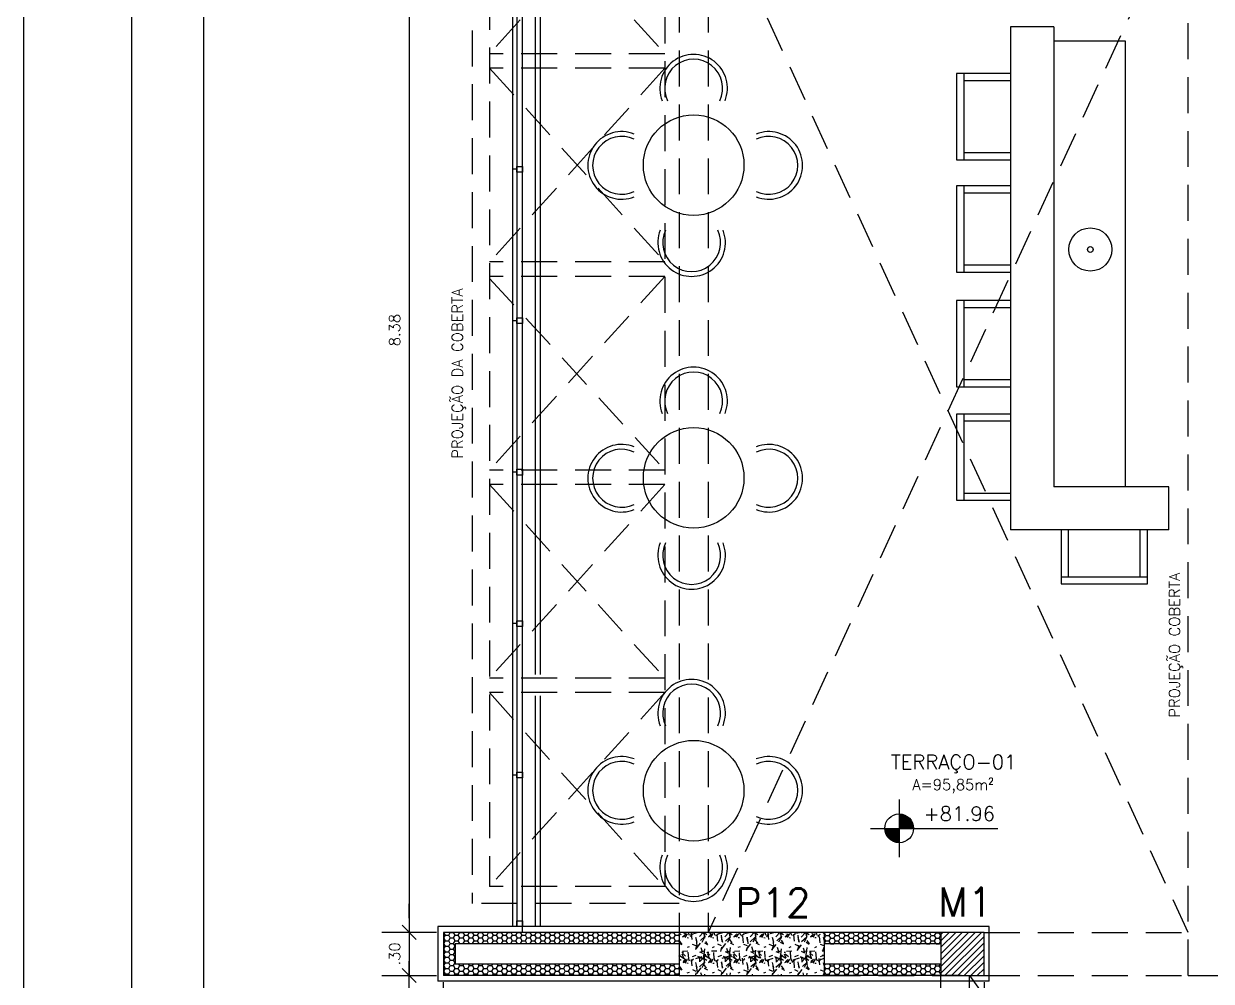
# Model space of a CAD drawing. Header units: millimetres. Extents: x 1658.6 to 1706.6, y -26.2 to 3.6.
# Drawn here: x 1658.55 to 1666.82, y -7.58 to -0.92 of the extents above; entities that cross this region are included whole.
import ezdxf

# ---------------------------------------------------------------- set-up
doc = ezdxf.new("R2010")
doc.units = ezdxf.units.MM
doc.linetypes.add('DASHED2', pattern=[0.375, 0.25, -0.125])
for name, color, linetype in [('CERCADURA', 5, 'Continuous'), ('COTA', 11, 'Continuous'), ('EMVISTA', 2, 'Continuous'), ('ESQUADRIA', 2, 'Continuous'), ('HACHURA 1', 8, 'Continuous'), ('HACHURIA', 11, 'Continuous'), ('IND', 1, 'Continuous'), ('INDICACOES', 2, 'Continuous'), ('MOBILIA 2', 11, 'Continuous'), ('PAREDE', 7, 'Continuous'), ('PILAR', 21, 'Continuous'), ('PROJECAO', 1, 'DASHED2'), ('TEXTO 1', 3, 'Continuous'), ('TEXTO 2', 2, 'Continuous'), ('WC', 4, 'Continuous'), ('WC 2', 11, 'Continuous')]:
    doc.layers.add(name, color=color, linetype=linetype)
doc.styles.add('ROMANS', font='romans.shx')
doc.dimstyles.new('Copy of TICK50', dxfattribs={"dimtxt": 0.075, "dimasz": 0.0995, "dimexe": 0.18, "dimexo": 0.0625, "dimgap": 0.063, "dimtad": 1, "dimrnd": 0.005, "dimzin": 4, "dimdsep": 46, "dimtxsty": 'ROMANS', "dimblk1": 'TICK', "dimblk2": 'TICK', "dimsah": 1, "dimcen": 0.09, "dimse1": 1, "dimse2": 1, "dimclrd": 256, "dimclrt": 2, "dimaunit": 1, "dimadec": 4, "dimazin": 0, "dimtfac": 1, "dimtix": 1, "dimtmove": 2, "dimatfit": 3, "dimldrblk": 'TICK', "dimfxl": 0.18, "dimtfillclr": 256, "dimtolj": 1, "dimtzin": 0, "dimlwd": -1, "dimarcsym": 0})

# ---------------------------------------------------------------- blocks, each defined once
blk = doc.blocks.new('TICK')
at = {"layer": 'COTA'}
for p, q in [((0, 1.908), (0, -1.908)), ((-1, 0), (1, 0))]:
    blk.add_line(p, q, dxfattribs=at)
at = {"layer": 'COTA', "color": 2}
blk.add_line((0.5, 0.5), (-0.5, -0.5), dxfattribs=at)
blk = doc.blocks.new('*D125')
at = {"layer": 'COTA'}
blk.add_line((1661.2351, -7.638), (1661.2351, -14.499), dxfattribs=at)
at = {"layer": 'Defpoints', "color": 0}
for p in [(1661.4744, -7.5385), (1661.2351, -14.5985), (1664.3144, -14.5985)]:
    blk.add_point(p, dxfattribs=at)
at = {"layer": 'COTA', "xscale": 0.0995, "yscale": 0.0995, "zscale": 0.0995}
for p, rotation in [((1661.2351, -7.5385), 90), ((1661.2351, -14.5985), 270)]:
    blk.add_blockref('TICK', p, dxfattribs=dict(at, rotation=rotation))
at = {"layer": 'COTA', "color": 2, "insert": (1661.1346, -11.0685), "char_height": 0.075, "attachment_point": 5, "rotation": 90, "style": 'ROMANS'}
blk.add_mtext('\\A1;7.06', dxfattribs=at)
blk = doc.blocks.new('*D124')
at = {"layer": 'COTA'}
for p, q in [((1661.2351, -7.139), (1661.2351, -7.0395)), ((1661.2351, -7.2385), (1661.2351, -7.5385)), ((1661.2351, -7.638), (1661.2351, -7.7375))]:
    blk.add_line(p, q, dxfattribs=at)
at = {"layer": 'Defpoints', "color": 0}
for p in [(1661.4744, -7.2385), (1661.2351, -7.5385), (1661.4744, -7.5385)]:
    blk.add_point(p, dxfattribs=at)
at = {"layer": 'COTA', "xscale": 0.0995, "yscale": 0.0995, "zscale": 0.0995}
for p, rotation in [((1661.2351, -7.2385), 270), ((1661.2351, -7.5385), 90)]:
    blk.add_blockref('TICK', p, dxfattribs=dict(at, rotation=rotation))
at = {"layer": 'COTA', "color": 2, "insert": (1661.1346, -7.3885), "char_height": 0.075, "attachment_point": 5, "rotation": 90, "style": 'ROMANS'}
blk.add_mtext('\\A1;.30', dxfattribs=at)
blk = doc.blocks.new('*D123')
at = {"layer": 'COTA'}
blk.add_line((1661.2351, 1.042), (1661.2351, -7.139), dxfattribs=at)
at = {"layer": 'Defpoints', "color": 0}
for p in [(1662.1144, 1.1415), (1661.2351, -7.2385), (1661.4744, -7.2385)]:
    blk.add_point(p, dxfattribs=at)
at = {"layer": 'COTA', "xscale": 0.0995, "yscale": 0.0995, "zscale": 0.0995}
for p, rotation in [((1661.2351, 1.1415), 90), ((1661.2351, -7.2385), 270)]:
    blk.add_blockref('TICK', p, dxfattribs=dict(at, rotation=rotation))
at = {"layer": 'COTA', "color": 2, "insert": (1661.1346, -3.0485), "char_height": 0.075, "attachment_point": 5, "rotation": 90, "style": 'ROMANS'}
blk.add_mtext('\\A1;8.38', dxfattribs=at)
blk = doc.blocks.new('*D106')
at = {"layer": 'COTA'}
blk.add_line((1661.5739, -7.7756), (1665.1349, -7.7756), dxfattribs=at)
at = {"layer": 'Defpoints', "color": 0}
for p in [(1661.4744, -7.5385), (1665.2344, -7.5385), (1665.2344, -7.7756)]:
    blk.add_point(p, dxfattribs=at)
at = {"layer": 'COTA', "xscale": 0.0995, "yscale": 0.0995, "zscale": 0.0995, "rotation": 180}
blk.add_blockref('TICK', (1661.4744, -7.7756), dxfattribs=at)
at = {"layer": 'COTA', "xscale": 0.0995, "yscale": 0.0995, "zscale": 0.0995}
blk.add_blockref('TICK', (1665.2344, -7.7756), dxfattribs=at)
at = {"layer": 'COTA', "color": 2, "insert": (1663.3544, -7.6751), "char_height": 0.075, "attachment_point": 5, "style": 'ROMANS'}
blk.add_mtext('\\A1;3.76', dxfattribs=at)
blk = doc.blocks.new('IND NÍVEL')
at = {"layer": 'IND'}
for p, q in [((0, 0.004), (0, -0.004)), ((-0.004, 0), (0.01371, 0))]:
    blk.add_line(p, q, dxfattribs=at)
blk.add_circle((0, 0), 0.002, dxfattribs=at)
for points in [[(0.00019, 0.00199), (0, 0), (0.0001, 0.002), (0, 0)], [(0.0001, 0.002), (0, 0), (0, 0.002), (0, 0)], [(0.0003, 0.00198), (0, 0), (0.00019, 0.00199), (0, 0)], [(0.00045, 0.00195), (0, 0), (0.0003, 0.00198), (0, 0)], [(0.00069, 0.00188), (0, 0), (0.00045, 0.00195), (0, 0)], [(0.0009, 0.00179), (0, 0), (0.00069, 0.00188), (0, 0)], [(0.00115, 0.00164), (0, 0), (0.0009, 0.00179), (0, 0)], [(-0.002, 0), (0, 0), (-0.00191, -0.00058), (0, 0)], [(-0.00191, -0.00058), (0, 0), (-0.00169, -0.00106), (0, 0)], [(-0.00169, -0.00106), (0, 0), (-0.00139, -0.00144), (0, 0)], [(-0.00139, -0.00144), (0, 0), (-0.00115, -0.00164), (0, 0)], [(-0.00115, -0.00164), (0, 0), (-0.0009, -0.00179), (0, 0)], [(-0.0009, -0.00179), (0, 0), (-0.00069, -0.00188), (0, 0)], [(-0.00069, -0.00188), (0, 0), (-0.00045, -0.00195), (0, 0)], [(-0.00045, -0.00195), (0, 0), (-0.0003, -0.00198), (0, 0)], [(-0.0003, -0.00198), (0, 0), (-0.00019, -0.00199), (0, 0)], [(-0.00019, -0.00199), (0, 0), (-0.0001, -0.002), (0, 0)], [(-0.0001, -0.002), (0, 0), (0, -0.002), (0, 0)], [(0.00139, 0.00144), (0, 0), (0.00115, 0.00164), (0, 0)], [(0.00169, 0.00106), (0, 0), (0.00139, 0.00144), (0, 0)], [(0.00191, 0.00058), (0, 0), (0.00169, 0.00106), (0, 0)], [(0.002, 0), (0, 0), (0.00191, 0.00058), (0, 0)]]:
    blk.add_solid(points, dxfattribs=at)
at = {"layer": 'IND', "color": 3, "style": 'ROMANS'}
blk.add_attdef('+0,00', (0.0034, 0.00103), '', height=0.002, dxfattribs=at)
blk = doc.blocks.new('ESTRUTURA(20-03-2019)')
at = {"layer": 'HACHURA 1'}
h = blk.add_hatch(dxfattribs=at)
h.set_pattern_fill('GRAVEL', color=256, scale=0.007, angle=90, style=0)
h.set_pattern_definition([(221.9872, (54.297117, -1493.47862), (-1.60020196627, -1.42240120861), [0.02392047, -2.368135]), (265.0303, (54.279337, -1493.4946215), (0.177798745277, 2.133603451433), [0.04104835, -4.06378]), (317.4896, (54.275781, -1493.535515), (-1.95580191047, 1.77799870628), [0.02894374, -2.865429]), (182.7263, (54.231331, -1493.6048575), (3.555998855736, 0.17779922796), [0.03738035, -3.700648]), (157.1663, (54.193993, -1493.6066355), (2.133601213104, -0.889002523885), [0.03665438, -3.628786]), (92.7263, (54.160211, -1493.5924115), (0.17779922796, -3.555998855736), [0.03738035, -3.700648]), (52.3058, (54.158433, -1493.5550735), (-1.77799841499, -2.311401460287), [0.04943358, -4.893917]), (17.7447, (54.188659, -1493.5159575), (3.911601134423, 1.244602489583), [0.0466704, -4.620371]), (328.5704, (54.233109, -1493.5017335), (2.3113972812, -1.42240036647), [0.03750691, -3.713185]), (274.7636, (54.265113, -1493.521291), (-0.17779833139, 1.95579846371), [0.04281991, -2.098173]), (227.6026, (54.268669, -1493.5639635), (-1.955797455545, -2.133600064207), [0.05537546, -5.482176]), (311.1859, (54.229553, -1493.428835), (1.066798359, -1.2445992072), [0.01890035, -1.871142]), (278.5308, (54.241999, -1493.4430595), (-0.355600896003, 2.31139647169), [0.03595774, -3.559822]), (225, (54.24733, -1493.47862), (-0.177799879, -5e-17), [0.02514463, -0.2263023]), (246.8014, (54.26867, -1493.491065), (0.3556015592, 0.8890029978), [0.01354087, -1.340542]), (158.1986, (54.263335, -1493.50351), (0.5334003436, -0.1778001247), [0.01914962, -0.938336]), (59.0362, (54.245555, -1493.4964), (0.3556002771, 0.53339943684), [0.0311024, -1.005641]), (288.4349, (54.261557, -1493.46973), (-0.1777997356, 0.3556001623), [0.02249009, -0.539763]), (73.6105, (54.263335, -1493.606635), (0.5333988905, 1.77800098098), [0.03150616, -3.119116]), (19.6538, (54.272225, -1493.57641), (-1.9557972342, -0.71119801821), [0.02643193, -2.616754]), (156.8014, (54.297117, -1493.46973), (0.8890029978, -0.3556015592), [0.0270816, -1.327004]), (106.3895, (54.272225, -1493.459061), (0.5333988905, -1.77800098098), [0.03150616, -3.119116]), (110.556, (54.1531, -1493.606635), (0.35559956852, -0.8890011035), [0.03038245, -1.488739]), (155.2249, (54.142431, -1493.578187), (1.95579909183, -0.88899792825), [0.02545704, -2.520252]), (23.1986, (54.119317, -1493.467951), (0.8890029978, 0.3556015592), [0.0270816, -1.327004]), (72.646, (54.144209, -1493.457283), (-0.71119892729, -2.31140012473), [0.02980481, -2.950668]), (20.556, (54.119317, -1493.555073), (-0.8890011035, -0.35559956852), [0.01519126, -1.503936]), (348.6901, (54.119317, -1493.47862), (0.7111977223, -0.1777991224), [0.00906605, -0.89754]), (284.0362, (54.128207, -1493.480397), (-0.1777996923, 0.5334003748), [0.03665438, -0.6964335]), (263.991, (54.137097, -1493.5159575), (0.1777995848, 1.77799737811), [0.03396869, -3.362898]), (146.3099, (54.229553, -1493.4964), (0.355599657, -0.177800061), [0.02564268, -0.6154246]), (96.8428, (54.208217, -1493.4821755), (-0.355601592616, 3.022601249965), [0.04476899, -4.43212]), (29.0546, (54.202883, -1493.437725), (-1.24459703276, -0.7111983456), [0.01830556, -1.812258]), (7e-15, (54.21889, -1493.42884), (0.1778, -0.1778), [0.010668, -0.167132]), (329.7436, (54.142431, -1493.519513), (-1.24459937227, 0.71119849268), [0.02470069, -2.445373]), (41.9872, (54.163767, -1493.53196), (1.60020196627, 1.42240120861), [0.04784101, -2.344216]), (90, (54.19933, -1493.49996), (0.1778, 0.1778), [0.046228, -0.131572]), (124.6952, (54.199327, -1493.453727), (1.24460011833, -1.77799691937), [0.0281127, -2.783151]), (195.9454, (54.183325, -1493.430613), (-0.71120169422, -0.17780045358), [0.02588803, -1.268519]), (242.354, (54.158433, -1493.4377255), (-1.77800111823, -3.37819881343), [0.04215015, -4.172875]), (274.5739, (54.138875, -1493.4750635), (0.177799139785, -2.311400532332), [0.04459203, -4.414606]), (274.5739, (54.138875, -1493.4750635), (0.177799139785, -2.311400532332), [0.04459203, -4.414606])])
h.paths.add_polyline_path([(-35.98, 6.56), (-36.99, 6.56), (-36.99, 6.26), (-35.98, 6.26)])
at = {"layer": 'PILAR'}
blk.add_lwpolyline([(-35.98, 6.56), (-36.99, 6.56), (-36.99, 6.26), (-35.98, 6.26), (-35.98, 6.56)], dxfattribs=at)
at = {"layer": 'PROJECAO', "color": 11}
for p, q in [((-38.08, 6.56), (-38.08, 15.03)), ((-38.08, 6.56), (-38.63, 6.56)), ((-38.63, 6.56), (-38.63, 6.26)), ((-36.99, 6.26), (-38.63, 6.26)), ((-35.98, 6.26), (-34.79, 6.26))]:
    blk.add_line(p, q, dxfattribs=at)

msp = doc.modelspace()

# ---------------------------------------------------------------- hatches: boundary and pattern name
at = {"layer": 'HACHURA 1'}
h = msp.add_hatch(dxfattribs=at)
h.set_pattern_fill('HONEY', color=256, scale=0.007, style=0)
h.set_pattern_definition([(0, (165.067812, 111.825847), (0.0333375, 0.01924741), [0.022225, -0.04445]), (120, (165.067812, 111.825847), (-0.03333749602, 0.0192474169), [0.022225, -0.04445]), (60, (165.067812, 111.825847), (3.98e-09, 0.0384948269), [-0.04445, 0.022225])])
h.paths.add_polyline_path([(1663.1144, -7.2385), (1661.4744, -7.2385), (1661.4744, -7.5385), (1663.1144, -7.5385), (1663.1144, -7.4585), (1661.5544, -7.4585), (1661.5544, -7.3185), (1663.1144, -7.3185)])
h = msp.add_hatch(dxfattribs=at)
h.set_pattern_fill('HONEY', color=256, scale=0.007, style=0)
h.set_pattern_definition([(0, (-63.481257, 50.828757), (0.0333375, 0.01924741), [0.022225, -0.04445]), (120, (-63.481257, 50.828757), (-0.03333749602, 0.0192474169), [0.022225, -0.04445]), (60, (-63.481257, 50.828757), (3.98e-09, 0.0384948269), [-0.04445, 0.022225])])
h.paths.add_polyline_path([(1664.9344, -7.3185), (1664.9344, -7.2385), (1664.1244, -7.2385), (1664.1244, -7.3185)])
h.paths.add_polyline_path([(1664.9344, -7.5385), (1664.9344, -7.4585), (1664.1244, -7.4585), (1664.1244, -7.5385)])
h = msp.add_hatch(dxfattribs=at)
h.set_pattern_fill('ANSI31', color=256, scale=0.01, style=0)
h.set_pattern_definition([(45, (54.70839, -0.49327), (-0.0224506403, 0.0224506403), [])])
h.paths.add_polyline_path([(1665.2344, -7.2385), (1664.9344, -7.2385), (1664.9344, -7.5385), (1665.2344, -7.5385)])

# ---------------------------------------------------------------- linework, layer by layer
at = {"layer": 'CERCADURA', "color": 11}
for p, q in [((1658.5537, -26.1501), (1658.5537, 3.5499)), ((1658.5537, -12.5992), (1658.5537, 3.5499)), ((1659.3037, 3.5499), (1659.3037, -11.3002))]:
    msp.add_line(p, q, dxfattribs=at)
at = {"layer": 'CERCADURA', "color": 5}
msp.add_line((1659.8037, 3.0499), (1659.8037, -25.6501), dxfattribs=at)
at = {"layer": 'EMVISTA', "color": 1}
for p, q in [((1662.0244, -7.1985), (1662.0244, 1.2315)), ((1662.1144, -5.4435), (1662.1144, 1.1415)), ((1662.1144, -7.1985), (1662.1144, -5.5935))]:
    msp.add_line(p, q, dxfattribs=at)
at = {"layer": 'ESQUADRIA'}
for p, q in [((1661.9544, 1.3015), (1661.9544, -7.1985)), ((1661.9844, 1.2715), (1661.9844, -7.1985)), ((1661.9844, -1.9296), (1661.9544, -1.9296)), ((1661.9844, -2.9833), (1661.9544, -2.9833)), ((1661.9844, -4.037), (1661.9544, -4.037)), ((1661.9844, -5.0907), (1661.9544, -5.0907)), ((1661.9844, -6.1444), (1661.9544, -6.1444))]:
    msp.add_line(p, q, dxfattribs=at)
at = {"layer": 'ESQUADRIA', "color": 3}
for points in [[(1662.0244, -1.9498), (1661.9844, -1.9498), (1661.9844, -1.9098), (1662.0244, -1.9098)], [(1662.0244, -3.0033), (1661.9844, -3.0033), (1661.9844, -2.9633), (1662.0244, -2.9633)], [(1662.0244, -4.057), (1661.9844, -4.057), (1661.9844, -4.017), (1662.0244, -4.017)], [(1662.0244, -5.1107), (1661.9844, -5.1107), (1661.9844, -5.0707), (1662.0244, -5.0707)], [(1662.0244, -6.1644), (1661.9844, -6.1644), (1661.9844, -6.1244), (1662.0244, -6.1244)], [(1662.0244, -7.1985), (1661.9844, -7.1985), (1661.9844, -7.1585), (1662.0244, -7.1585)]]:
    msp.add_lwpolyline(points, close=True, dxfattribs=at)
at = {"layer": 'HACHURIA'}
for p, q in [((1662.1494, -5.4435), (1662.1494, 1.1065)), ((1662.1494, -7.1985), (1662.1494, -5.5935)), ((1661.4344, -7.1985), (1661.4344, -7.5785)), ((1665.2694, -7.1985), (1661.4344, -7.1985)), ((1665.2694, -7.5785), (1665.2694, -7.1985)), ((1665.2694, -7.5785), (1661.4344, -7.5785))]:
    msp.add_line(p, q, dxfattribs=at)
at = {"layer": 'MOBILIA 2'}
for p, q in [((1665.0931, -1.2633), (1665.0931, -1.8633)), ((1665.4194, -1.3133), (1665.0931, -1.3133)), ((1665.0931, -1.8133), (1665.4194, -1.8133)), ((1665.0931, -2.0451), (1665.0931, -2.6451)), ((1665.4194, -2.0951), (1665.0931, -2.0951)), ((1665.0931, -2.5951), (1665.4194, -2.5951)), ((1665.0931, -2.8432), (1665.0931, -3.4432)), ((1665.4194, -2.8932), (1665.0931, -2.8932)), ((1665.0931, -3.3932), (1665.4194, -3.3932)), ((1665.0931, -3.6326), (1665.0931, -4.2326)), ((1665.4194, -3.6826), (1665.0931, -3.6826)), ((1665.0931, -4.1826), (1665.4194, -4.1826)), ((1665.8209, -4.4385), (1665.8209, -4.7648)), ((1666.3209, -4.7648), (1666.3209, -4.4385)), ((1665.7709, -4.7648), (1666.3709, -4.7648))]:
    msp.add_line(p, q, dxfattribs=at)
for points in [[(1665.4194, -1.2633), (1665.0431, -1.2633), (1665.0431, -1.8633), (1665.4194, -1.8633)], [(1665.4194, -2.0451), (1665.0431, -2.0451), (1665.0431, -2.6451), (1665.4194, -2.6451)], [(1665.4194, -2.8432), (1665.0431, -2.8432), (1665.0431, -3.4432), (1665.4194, -3.4432)], [(1665.4194, -3.6326), (1665.0431, -3.6326), (1665.0431, -4.2326), (1665.4194, -4.2326)], [(1665.7709, -4.4385), (1665.7709, -4.8148), (1666.3709, -4.8148), (1666.3709, -4.4385)]]:
    msp.add_lwpolyline(points, dxfattribs=at)
for centre in [(1663.2144, -1.9004), (1663.2144, -4.0766), (1663.2144, -6.2528)]:
    msp.add_circle(centre, 0.35, dxfattribs=at)
for centre, radius, start, end in [((1663.2141, -1.3656), 0.2351, 338.25063, 201.74908), ((1663.2141, -1.3656), 0.2015, 334.38612, 205.61358), ((1662.7132, -1.9027), 0.2351, 68.25092, 291.74937), ((1662.7132, -1.9027), 0.2015, 64.38642, 295.61388), ((1663.7374, -1.9027), 0.2351, 248.25063, 111.74908), ((1663.7374, -1.9027), 0.2015, 244.38612, 115.61358), ((1663.2003, -2.4398), 0.2351, 158.25092, 21.74937), ((1663.2003, -2.4398), 0.2015, 154.38642, 25.61388), ((1663.2141, -3.5418), 0.2351, 338.25063, 201.74908), ((1663.2141, -3.5418), 0.2015, 334.38612, 205.61358), ((1662.7132, -4.0789), 0.2351, 68.25092, 291.74937), ((1662.7132, -4.0789), 0.2015, 64.38642, 295.61388), ((1663.7374, -4.0789), 0.2351, 248.25063, 111.74908), ((1663.7374, -4.0789), 0.2015, 244.38612, 115.61358), ((1663.2003, -4.616), 0.2351, 158.25092, 21.74937), ((1663.2003, -4.616), 0.2015, 154.38642, 25.61388), ((1663.2003, -5.7134), 0.2351, 338.25063, 201.74908), ((1663.2003, -5.7134), 0.2015, 334.38612, 205.61358), ((1662.7132, -6.2505), 0.2351, 68.25063, 291.74908), ((1663.7374, -6.2505), 0.2351, 248.25092, 111.74937), ((1662.7132, -6.2505), 0.2015, 64.38612, 295.61358), ((1663.7374, -6.2505), 0.2015, 244.38642, 115.61388), ((1663.2141, -6.7876), 0.2351, 158.25092, 21.74937), ((1663.2141, -6.7876), 0.2015, 154.38642, 25.61388)]:
    msp.add_arc(centre, radius, start, end, dxfattribs=at)
at = {"layer": 'PAREDE'}
for p, q in [((1661.4744, -7.2385), (1661.4744, -7.5385)), ((1663.1144, -7.2385), (1661.4744, -7.2385)), ((1665.0744, -7.2385), (1664.1244, -7.2385)), ((1661.5544, -7.3185), (1661.5544, -7.4585)), ((1663.1144, -7.3185), (1661.5544, -7.3185)), ((1664.9344, -7.3185), (1664.1244, -7.3185)), ((1663.1144, -7.4585), (1661.5544, -7.4585)), ((1664.9344, -7.4585), (1664.1244, -7.4585)), ((1663.1144, -7.5385), (1661.4744, -7.5385)), ((1665.0744, -7.5385), (1664.1244, -7.5385))]:
    msp.add_line(p, q, dxfattribs=at)
at = {"layer": 'PILAR'}
msp.add_lwpolyline([(1665.2344, -7.2385), (1664.9344, -7.2385), (1664.9344, -7.5385), (1665.2344, -7.5385), (1665.2344, -7.2385)], dxfattribs=at)
at = {"layer": 'PROJECAO'}
for p, q in [((1661.6744, 1.6615), (1661.6744, -7.0385)), ((1661.7944, 1.5415), (1661.7944, -6.9185)), ((1663.0144, 0.3215), (1663.0144, -6.9185)), ((1663.0144, 0.2215), (1661.7944, -1.1265)), ((1661.7944, 0.2215), (1663.0144, -1.1265)), ((1663.1144, 0.0215), (1663.1144, -7.2385)), ((1663.3144, 0.0215), (1663.3144, -7.2385)), ((1666.6544, -7.5385), (1666.6544, 0.0215)), ((1663.0144, -1.1265), (1661.7944, -1.1265)), ((1663.0144, -1.2265), (1661.7944, -2.5745)), ((1661.7944, -1.2265), (1663.0144, -2.5745)), ((1663.0144, -1.2265), (1661.7944, -1.2265)), ((1663.0144, -2.5745), (1661.7944, -2.5745)), ((1663.0144, -2.6745), (1661.7944, -2.6745)), ((1663.0144, -2.6745), (1661.7944, -4.0225)), ((1661.7944, -2.6885), (1663.0144, -4.0225)), ((1663.0144, -4.0225), (1661.7944, -4.0225)), ((1663.0144, -4.1225), (1661.7944, -4.1225)), ((1663.0144, -4.1225), (1661.7944, -5.4705)), ((1661.7944, -4.1225), (1663.0144, -5.4705)), ((1663.0144, -5.4705), (1661.7944, -5.4705)), ((1663.0144, -5.5705), (1661.7944, -5.5705)), ((1663.0144, -5.5705), (1661.7944, -6.9185)), ((1661.7944, -5.5705), (1663.0144, -6.9264)), ((1663.0144, -6.9185), (1661.7944, -6.9185)), ((1663.1144, -7.0385), (1661.6744, -7.0385)), ((1665.2344, -7.2385), (1666.6544, -7.2385)), ((1664.9344, -12.5885), (1664.9344, -7.5385)), ((1665.1344, -12.5885), (1665.1344, -7.5385)), ((1665.2344, -7.5385), (1666.6544, -7.5385)), ((1666.6544, -7.5385), (1669.2664, -7.5385))]:
    msp.add_line(p, q, dxfattribs=at)
at = {"layer": 'PROJECAO', "color": 11}
for p, q in [((1666.6544, 0.0215), (1663.3144, -7.2385)), ((1666.6544, -7.2385), (1663.3144, 0.0215)), ((1665.1344, -7.5385), (1669.2664, -13.3985))]:
    msp.add_line(p, q, dxfattribs=at)
at = {"layer": 'WC'}
for radius in [0.15, 0.02]:
    msp.add_circle((1665.9741, -2.4876), radius, dxfattribs=at)
at = {"layer": 'WC 2', "color": 1}
for p, q in [((1665.4194, -0.9385), (1665.4194, -4.4385)), ((1665.7194, -0.9385), (1665.4194, -0.9385)), ((1665.7194, -0.9385), (1665.7194, -4.1385)), ((1666.5194, -4.1385), (1665.7194, -4.1385)), ((1666.5194, -4.4385), (1666.5194, -4.1385)), ((1666.5194, -4.4385), (1665.4194, -4.4385))]:
    msp.add_line(p, q, dxfattribs=at)
at = {"layer": 'WC 2'}
for p, q in [((1666.2194, -1.0385), (1665.7194, -1.0385)), ((1666.2194, -4.1385), (1666.2194, -1.0385))]:
    msp.add_line(p, q, dxfattribs=at)

# ---------------------------------------------------------------- block references
at = {"layer": 'INDICACOES', "xscale": 50, "yscale": 50, "zscale": 50}
msp.add_blockref('IND NÍVEL', (1664.6445, -6.5147), dxfattribs=at).add_auto_attribs({'+0,00': '+81.96'})
at = {"layer": 'PAREDE'}
msp.add_blockref('ESTRUTURA(20-03-2019)', (1700.1044, -13.7985), dxfattribs=at)

# ---------------------------------------------------------------- texts
at = {"layer": 'TEXTO 1', "style": 'ROMANS'}
msp.add_text('TERRAÇO-01', height=0.1, dxfattribs=at).set_placement((1664.5859, -6.1031))
at = {"layer": 'TEXTO 1', "color": 7, "style": 'ROMANS'}
for s, p in [('P12', (1663.5058, -7.1324)), ('M1', (1664.9162, -7.1272))]:
    msp.add_text(s, height=0.2, dxfattribs=at).set_placement(p)
at = {"layer": 'TEXTO 2', "style": 'ROMANS'}
for s, p in [('PROJEÇÃO DA COBERTA', (1661.6081, -3.9436)), ('PROJEÇÃO COBERTA', (1666.5972, -5.7455))]:
    msp.add_text(s, height=0.075, rotation=90, dxfattribs=at).set_placement(p)
msp.add_text('A=95,85m²', height=0.075, dxfattribs=at).set_placement((1664.7364, -6.248))

# ---------------------------------------------------------------- dimensions: what is measured, and where the dimension line sits
at = {"layer": 'COTA'}
for base, p1, p2, picture, middle in [((1661.2351, -7.2385), (1662.1144, 1.1415), (1661.4744, -7.2385), '*D123', (1661.1346, -3.0485)), ((1661.2351, -7.5385), (1661.4744, -7.2385), (1661.4744, -7.5385), '*D124', (1661.1346, -7.3885)), ((1661.2351, -14.5985), (1661.4744, -7.5385), (1664.3144, -14.5985), '*D125', (1661.1346, -11.0685))]:
    dim = msp.add_linear_dim(base=base, p1=p1, p2=p2, angle=90, dimstyle='Copy of TICK50', dxfattribs=at)
    dim.commit()
    dim.dimension.update_dxf_attribs({"geometry": picture, "text_midpoint": middle})
dim = msp.add_linear_dim(base=(1665.2344, -7.7756), p1=(1661.4744, -7.5385), p2=(1665.2344, -7.5385), dimstyle='Copy of TICK50', dxfattribs=at)
dim.commit()
dim.dimension.update_dxf_attribs({"geometry": '*D106', "text_midpoint": (1663.3544, -7.6751)})

doc.saveas('drawing.dxf')
